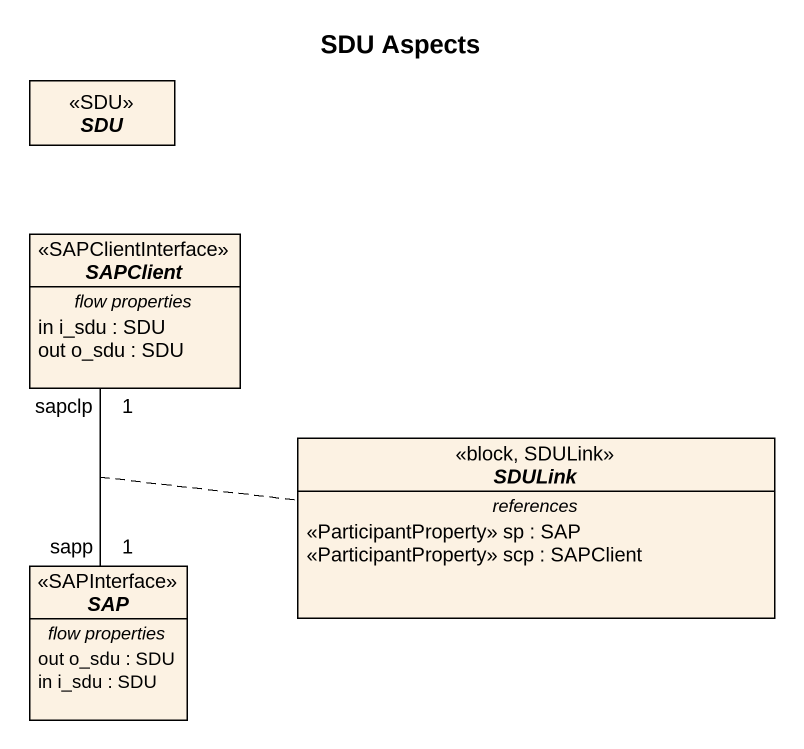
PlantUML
@startuml
title SDU Aspects
hide circle
hide empty members
abstract class SDU <<SDU>>
abstract class SAPClient <<SAPClientInterface>> {
  -- flow properties --
  in i_sdu : SDU
  out o_sdu : SDU
}
abstract class SDULink <<block, SDULink>> {
  -- references --
  <<ParticipantProperty>> sp : SAP
  <<ParticipantProperty>> scp : SAPClient
}
abstract class SAP <<SAPInterface>> {
  -- flow properties --
  out o_sdu : SDU
  in i_sdu : SDU
}
SAPClient "1\nsapclp" -- "1\nsapp" SAP
(SAPClient, SAP) .. SDULink
@enduml
